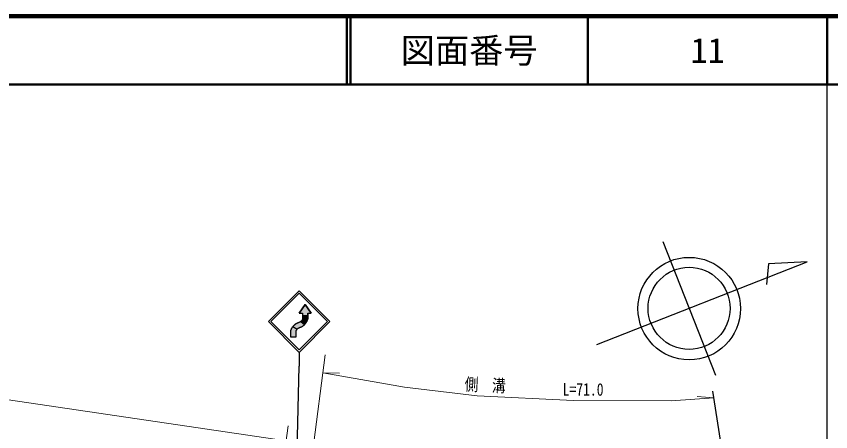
# Model space of a CAD drawing. Units: millimetres at full size, sheet at 1:1000; details may follow other scales. Extents: x 40000 to 680000, y 20000 to 380000.
# Drawn here: x 460386 to 579500, y 319216 to 380000 of the extents above; entities that cross this region are included whole.
import ezdxf
from ezdxf.enums import TextEntityAlignment as Align

# ---------------------------------------------------------------- set-up
doc = ezdxf.new("R2010")
doc.units = ezdxf.units.MM
doc.header["$LTSCALE"] = 1000
for name, color, linetype, lineweight in [('M-BMK-OTRS', 5, 'Continuous', 25), ('M-BMK-SRVR', 3, 'Continuous', 25), ('M-STR-HTXT', 7, 'Continuous', 13), ('M-STR-STRC', 7, 'Continuous', 25), ('M-TTL', 2, 'Continuous', 140), ('M-TTL-BAND', 7, 'Continuous', 25), ('M-TTL-LINE', 7, 'Continuous', 50)]:
    doc.layers.add(name, color=color, linetype=linetype, lineweight=lineweight)
doc.layers.add('M-TTL-TXT', color=7, linetype='Continuous')
doc.styles.add('ＭＳ ゴシック', font='')
doc.styles.get('ＭＳ ゴシック').set_extended_font_data('MS Gothic')

msp = doc.modelspace()

# ---------------------------------------------------------------- hatches: boundary and pattern name
at = {"layer": 'M-STR-STRC'}
for points in [[(502641, 337821), (501766, 336571), (502266, 336571), (502266, 336153), (503016, 336232), (503016, 336571), (503516, 336571)], [(502954, 335503), (502964, 335532), (502975, 335560), (502984, 335589), (502994, 335618), (503002, 335647), (503011, 335677), (503016, 335696), (503016, 336232), (502266, 336153), (502266, 335696), (502263, 335690), (502255, 335673), (502247, 335657), (502238, 335641), (502230, 335626), (502221, 335610), (502211, 335594), (502202, 335579), (502192, 335564), (502182, 335549), (502172, 335534), (502161, 335520), (502150, 335505), (502139, 335491), (502128, 335477), (502116, 335463), (502104, 335449), (502092, 335436), (502080, 335423), (502068, 335410), (502055, 335397), (502042, 335384), (502029, 335372), (502015, 335360), (502002, 335348), (501988, 335336), (502557, 334896), (502578, 334918), (502599, 334940), (502620, 334962), (502640, 334985), (502660, 335008), (502679, 335032), (502698, 335055), (502717, 335080), (502735, 335104), (502753, 335129), (502770, 335154), (502787, 335179), (502804, 335205), (502820, 335230), (502835, 335257), (502850, 335283), (502865, 335310), (502879, 335337), (502893, 335364), (502906, 335391), (502918, 335419), (502931, 335447), (502942, 335475)], [(502361, 334729), (502385, 334747), (502409, 334766), (502433, 334785), (502456, 334804), (502479, 334824), (502502, 334844), (502524, 334865), (502546, 334886), (502557, 334896), (501988, 335336), (501977, 335327), (501963, 335316), (501949, 335305), (501934, 335295), (501919, 335284), (501904, 335274), (501889, 335264), (501874, 335254), (501859, 335245), (501843, 335236), (501827, 335227), (501811, 335218), (501795, 335210), (501779, 335202), (501763, 335194), (501746, 335187), (501730, 335180), (501713, 335173), (501696, 335166), (501679, 335160), (501662, 335154), (501645, 335148), (501628, 335143), (501611, 335138), (501593, 335133), (501576, 335129), (501558, 335124), (501541, 335121), (501513, 335109), (501485, 335096), (501457, 335084), (501430, 335070), (501403, 335057), (501376, 335042), (501349, 335028), (501323, 335013), (501296, 334997), (501271, 334981), (501245, 334965), (501220, 334948), (501195, 334930), (501170, 334912), (501146, 334894), (501122, 334875), (501098, 334856), (501075, 334837), (501052, 334817), (501029, 334797), (501007, 334776), (500985, 334755), (500963, 334734), (500942, 334712), (500921, 334689), (500901, 334667), (500881, 334644), (500861, 334621), (500853, 334611), (501443, 334210), (501448, 334216), (501461, 334229), (501473, 334241), (501486, 334254), (501499, 334266), (501513, 334279), (501526, 334291), (501540, 334302), (501554, 334314), (501568, 334325), (501583, 334336), (501597, 334347), (501612, 334357), (501627, 334367), (501642, 334377), (501657, 334387), (501673, 334396), (501688, 334405), (501704, 334414), (501720, 334423), (501736, 334431), (501752, 334439), (501768, 334447), (501785, 334454), (501801, 334461), (501818, 334468), (501835, 334475), (501852, 334481), (501869, 334487), (501886, 334493), (501903, 334498), (501920, 334503), (501938, 334508), (501955, 334513), (501973, 334517), (501991, 334521), (502019, 334532), (502046, 334545), (502074, 334557), (502101, 334571), (502129, 334584), (502155, 334599), (502182, 334613), (502209, 334628), (502235, 334644), (502261, 334660), (502286, 334677), (502311, 334694), (502336, 334711)], [(501266, 333946), (501271, 333957), (501279, 333973), (501287, 333989), (501296, 334005), (501305, 334021), (501314, 334037), (501323, 334052), (501333, 334067), (501343, 334082), (501353, 334097), (501363, 334112), (501374, 334127), (501385, 334141), (501396, 334155), (501407, 334169), (501419, 334183), (501431, 334197), (501443, 334210), (500853, 334611), (500834, 334587), (500815, 334563), (500797, 334539), (500779, 334514), (500762, 334489), (500745, 334464), (500729, 334438), (500713, 334412), (500697, 334386), (500682, 334360), (500667, 334333), (500653, 334306), (500640, 334279), (500626, 334252), (500614, 334224), (500601, 334196), (500590, 334168), (500578, 334140), (500567, 334111), (500557, 334083), (500547, 334054), (500538, 334025), (500529, 333996), (500521, 333966), (500516, 333946), (500516, 333707), (500516, 333071), (501266, 333071), (501266, 333491)]]:
    msp.add_hatch(color=256, dxfattribs=at).paths.add_polyline_path(points)

# ---------------------------------------------------------------- linework, layer by layer
at = {"layer": 'M-BMK-OTRS'}
msp.add_line((576328, 236751), (562250, 325154), dxfattribs=at)
at = {"layer": 'M-BMK-SRVR'}
for p, q in [((554951, 347040), (562636, 327497)), ((545300, 331962), (576038, 344050)), ((570378, 343764), (570107, 340776)), ((576038, 344050), (570378, 343764))]:
    msp.add_line(p, q, dxfattribs=at)
for centre, radius in [((558809, 337229), 7500), ((558794, 337269), 6000)]:
    msp.add_circle(centre, radius, dxfattribs=at)
at = {"layer": 'M-STR-HTXT'}
for p, q in [((500374, 290599), (505561, 330481)), ((505219, 327856), (507673, 327765)), ((562403, 324195), (559953, 324356)), ((496376, 293413), (500174, 320077))]:
    msp.add_line(p, q, dxfattribs=at)
for points in [[(331873, 342725), (421205, 329475), (499863, 317892)], [(505219, 327856), (517176, 325719), (527781, 324491), (541899, 323808), (556179, 323733), (562403, 324195)]]:
    msp.add_lwpolyline(points, dxfattribs=at)
at = {"layer": 'M-STR-STRC'}
for p, q in [((497266, 335321), (501766, 339821)), ((506267, 335321), (501766, 339821)), ((497620, 335321), (501766, 339468)), ((505913, 335321), (501766, 339468)), ((501766, 336571), (502641, 337821)), ((502641, 337821), (503516, 336571)), ((501766, 336571), (502266, 336571)), ((502266, 336571), (502266, 335696)), ((503016, 336571), (503016, 335696)), ((503016, 336571), (503516, 336571)), ((497266, 335321), (501766, 330821)), ((497620, 335321), (501766, 331174)), ((501766, 331174), (505913, 335321)), ((501767, 330821), (506267, 335321)), ((501766, 330821), (501766, 328821)), ((500809, 289071), (501766, 328821))]:
    msp.add_line(p, q, dxfattribs=at)
for points in [[(502641, 337821), (501766, 336571), (502266, 336571), (502266, 336153), (503016, 336232), (503016, 336571), (503516, 336571)], [(503016, 336232), (502266, 336153), (502266, 335696), (502266, 335696), (502263, 335690), (502255, 335673), (502247, 335657), (502238, 335641), (502230, 335626), (502221, 335610), (502211, 335594), (502202, 335579), (502192, 335564), (502182, 335549), (502172, 335534), (502161, 335520), (502150, 335505), (502139, 335491), (502128, 335477), (502116, 335463), (502104, 335449), (502092, 335436), (502080, 335423), (502068, 335410), (502055, 335397), (502042, 335384), (502029, 335372), (502015, 335360), (502002, 335348), (501988, 335336), (501988, 335336), (502557, 334896), (502557, 334896), (502578, 334918), (502599, 334940), (502620, 334962), (502640, 334985), (502660, 335008), (502679, 335032), (502698, 335055), (502717, 335080), (502735, 335104), (502753, 335129), (502770, 335154), (502787, 335179), (502804, 335205), (502820, 335230), (502835, 335257), (502850, 335283), (502865, 335310), (502879, 335337), (502893, 335364), (502906, 335391), (502918, 335419), (502931, 335447), (502942, 335475), (502954, 335503), (502964, 335532), (502975, 335560), (502984, 335589), (502994, 335618), (503002, 335647), (503011, 335677), (503016, 335696), (503016, 335696)], [(502557, 334896), (501988, 335336), (501988, 335336), (501977, 335327), (501963, 335316), (501949, 335305), (501934, 335295), (501919, 335284), (501904, 335274), (501889, 335264), (501874, 335254), (501859, 335245), (501843, 335236), (501827, 335227), (501811, 335218), (501795, 335210), (501779, 335202), (501763, 335194), (501746, 335187), (501730, 335180), (501713, 335173), (501696, 335166), (501679, 335160), (501662, 335154), (501645, 335148), (501628, 335143), (501611, 335138), (501593, 335133), (501576, 335129), (501558, 335124), (501541, 335121), (501541, 335121), (501513, 335109), (501485, 335096), (501457, 335084), (501430, 335070), (501403, 335057), (501376, 335042), (501349, 335028), (501323, 335013), (501296, 334997), (501271, 334981), (501245, 334965), (501220, 334948), (501195, 334930), (501170, 334912), (501146, 334894), (501122, 334875), (501098, 334856), (501075, 334837), (501052, 334817), (501029, 334797), (501007, 334776), (500985, 334755), (500963, 334734), (500942, 334712), (500921, 334689), (500901, 334667), (500881, 334644), (500861, 334621), (500853, 334611), (500853, 334611), (501443, 334210), (501443, 334210), (501448, 334216), (501461, 334229), (501473, 334241), (501486, 334254), (501499, 334266), (501513, 334279), (501526, 334291), (501540, 334302), (501554, 334314), (501568, 334325), (501583, 334336), (501597, 334347), (501612, 334357), (501627, 334367), (501642, 334377), (501657, 334387), (501673, 334396), (501688, 334405), (501704, 334414), (501720, 334423), (501736, 334431), (501752, 334439), (501768, 334447), (501785, 334454), (501801, 334461), (501818, 334468), (501835, 334475), (501852, 334481), (501869, 334487), (501886, 334493), (501903, 334498), (501920, 334503), (501938, 334508), (501955, 334513), (501973, 334517), (501991, 334521), (501991, 334521), (502019, 334532), (502046, 334545), (502074, 334557), (502101, 334571), (502129, 334584), (502155, 334599), (502182, 334613), (502209, 334628), (502235, 334644), (502261, 334660), (502286, 334677), (502311, 334694), (502336, 334711), (502361, 334729), (502385, 334747), (502409, 334766), (502433, 334785), (502456, 334804), (502479, 334824), (502502, 334844), (502524, 334865), (502546, 334886)], [(500853, 334611), (501443, 334210), (501431, 334197), (501419, 334183), (501407, 334169), (501396, 334155), (501385, 334141), (501374, 334127), (501363, 334112), (501353, 334097), (501343, 334082), (501333, 334067), (501323, 334052), (501314, 334037), (501305, 334021), (501296, 334005), (501287, 333989), (501279, 333973), (501271, 333957), (501266, 333946), (501266, 333946), (501266, 333491), (501266, 333071), (500516, 333071), (500516, 333946), (500516, 333946), (500521, 333966), (500529, 333996), (500538, 334025), (500547, 334054), (500557, 334083), (500567, 334111), (500578, 334140), (500590, 334168), (500601, 334196), (500614, 334224), (500626, 334252), (500640, 334279), (500653, 334306), (500667, 334333), (500682, 334360), (500697, 334386), (500713, 334412), (500729, 334438), (500745, 334464), (500762, 334489), (500779, 334514), (500797, 334539), (500815, 334563), (500834, 334587), (500853, 334611)]]:
    msp.add_lwpolyline(points, close=True, dxfattribs=at)
at = {"layer": 'M-TTL'}
msp.add_line((680000, 380000), (40000, 380000), dxfattribs=at)
at = {"layer": 'M-TTL-BAND'}
msp.add_line((579000, 20000), (579000, 370000), dxfattribs=at)
at = {"layer": 'M-TTL-LINE'}
for p, q in [((508747, 380000), (508747, 370000)), ((509247, 380000), (509247, 370000)), ((543997, 380000), (543997, 370000)), ((579000, 380000), (579000, 370000)), ((40000, 370000), (680000, 370000))]:
    msp.add_line(p, q, dxfattribs=at)

# ---------------------------------------------------------------- texts
at = {"layer": 'M-STR-HTXT', "style": 'ＭＳ ゴシック', "width": 0.8}
for s, rotation, p in [('側\u3000溝', 357.233, (528900, 324585)), ('L=71.0', 359.7, (543277, 323949))]:
    msp.add_text(s, height=1833, rotation=rotation, dxfattribs=at).set_placement(p, align=Align.BOTTOM_CENTER)
at = {"layer": 'M-TTL-TXT', "style": 'ＭＳ ゴシック'}
for s, p in [('図面番号', (526622, 375000)), ('11', (561497, 375000))]:
    msp.add_text(s, height=3666, dxfattribs=at).set_placement(p, align=Align.MIDDLE_CENTER)

doc.saveas('drawing.dxf')
